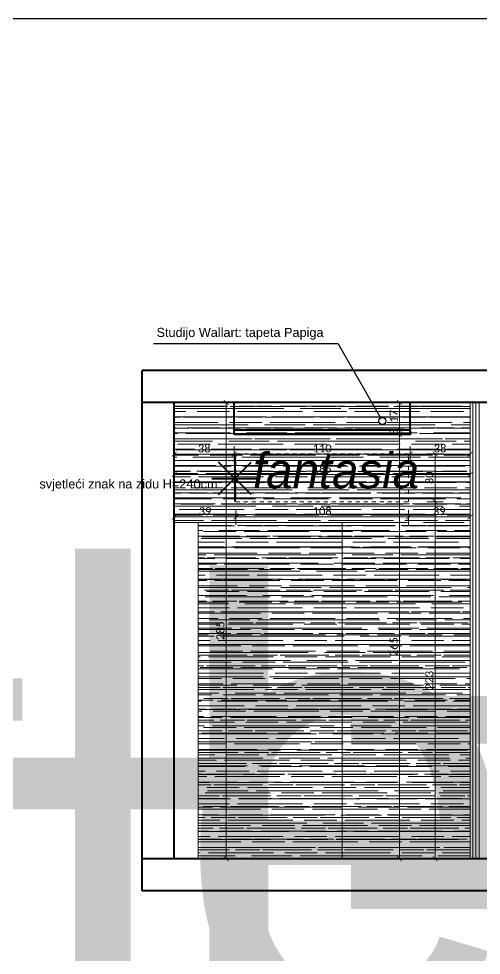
# Model space of a CAD drawing. Header units: centimetres. Extents: x -26724 to 60145, y -23645 to 6771.
# Drawn here: x 8403 to 8692, y 4345 to 4930 of the extents above; entities that cross this region are included whole.
import ezdxf

# ---------------------------------------------------------------- set-up
doc = ezdxf.new("R2010")
doc.units = ezdxf.units.CM
doc.linetypes.add('DALEKOVOD_VN', pattern=[5, 2.5, -2.5])
for name, color, linetype, lineweight in [('2.IZGLED', 7, 'Continuous', 13), ('4.KOTE', 88, 'Continuous', 15), ('zid', 7, 'Continuous', 40)]:
    doc.layers.add(name, color=color, linetype=linetype, lineweight=lineweight)
doc.layers.add('3.IZGLED 2', color=7, linetype='Continuous', lineweight=9, true_color=0x4a4a4a)
for name, color, linetype in [('tekst', 7, 'Continuous'), ('tekst @ 1', 7, 'Continuous'), ('tekst @ 50', 7, 'Continuous')]:
    doc.layers.add(name, color=color, linetype=linetype)
doc.styles.add('Notes', font='arial.ttf', dxfattribs={"height": 3})
doc.styles.get("Standard").update_dxf_attribs({"font": 'calibri.ttf'})
doc.dimstyles.new('ja 1 30 izgledi zidova', dxfattribs={"dimtxt": 5, "dimasz": 3, "dimexe": 5, "dimexo": 5, "dimgap": 1, "dimtad": 1, "dimdec": 0, "dimtxsty": 'Standard', "dimblk": 'ARCHTICK', "dimcen": 2.5, "dimclrd": 256, "dimclrt": 7, "dimadec": 0, "dimazin": 0, "dimtfac": 1, "dimtdec": 0, "dimtix": 1, "dimtmove": 1, "dimatfit": 3, "dimldrblk": 'ARCHTICK', "dimfxl": 5, "dimfxlon": 1, "dimlwd": 0, "dimlwe": 9, "dimarcsym": 0})

# ---------------------------------------------------------------- blocks, each defined once
blk = doc.blocks.new('_ArchTick')
at = {"color": 0, "linetype": 'ByBlock', "const_width": 0.15}
blk.add_lwpolyline([(-0.5, -0.5), (0.5, 0.5)], dxfattribs=at)
blk = doc.blocks.new('*D2195')
at = {"layer": '4.KOTE', "color": 0, "lineweight": 9, "transparency": 16777216}
for p, q in [((8645.83, 4670.25), (8635.83, 4670.25)), ((8645.83, 4405.25), (8635.83, 4405.25))]:
    blk.add_line(p, q, dxfattribs=at)
at = {"layer": '4.KOTE', "lineweight": 0, "transparency": 16777216}
blk.add_line((8640.83, 4670.25), (8640.83, 4405.25), dxfattribs=at)
at = {"layer": 'Defpoints', "color": 0, "transparency": 16777216}
for p in [(8653.29, 4670.25), (8640.83, 4405.25), (8653.29, 4405.25)]:
    blk.add_point(p, dxfattribs=at)
at = {"layer": '4.KOTE', "lineweight": 0, "transparency": 16777216, "xscale": 3, "yscale": 3, "zscale": 3}
for p, rotation in [((8640.83, 4670.25), 90), ((8640.83, 4405.25), 270)]:
    blk.add_blockref('_ArchTick', p, dxfattribs=dict(at, rotation=rotation))
at = {"layer": '4.KOTE', "color": 7, "transparency": 16777216, "insert": (8637.26, 4537.75), "char_height": 5, "attachment_point": 5, "rotation": 90}
blk.add_mtext('265', dxfattribs=at)
blk = doc.blocks.new('*D2196')
at = {"layer": '4.KOTE', "lineweight": 0, "transparency": 16777216}
for p, q in [((8640.83, 4673.25), (8640.83, 4676.25)), ((8640.83, 4670.25), (8640.83, 4673.25)), ((8640.83, 4670.25), (8640.83, 4667.25))]:
    blk.add_line(p, q, dxfattribs=at)
at = {"layer": '4.KOTE', "color": 0, "lineweight": 9, "transparency": 16777216}
for p, q in [((8645.83, 4673.25), (8635.83, 4673.25)), ((8645.83, 4670.25), (8635.83, 4670.25))]:
    blk.add_line(p, q, dxfattribs=at)
at = {"layer": 'Defpoints', "color": 0, "transparency": 16777216}
for p in [(8640.83, 4673.25), (8653.29, 4673.25), (8653.29, 4670.25)]:
    blk.add_point(p, dxfattribs=at)
at = {"layer": '4.KOTE', "lineweight": 0, "transparency": 16777216, "xscale": 3, "yscale": 3, "zscale": 3}
for p, rotation in [((8640.83, 4673.25), 270), ((8640.83, 4670.25), 90)]:
    blk.add_blockref('_ArchTick', p, dxfattribs=dict(at, rotation=rotation))
at = {"layer": '4.KOTE', "color": 7, "transparency": 16777216, "insert": (8637.26, 4671.75), "char_height": 5, "attachment_point": 5, "rotation": 90}
blk.add_mtext('3', dxfattribs=at)
blk = doc.blocks.new('*D2197')
at = {"layer": '4.KOTE', "color": 0, "lineweight": 9, "transparency": 16777216}
for p, q in [((8645.83, 4690.25), (8635.83, 4690.25)), ((8645.83, 4673.25), (8635.83, 4673.25))]:
    blk.add_line(p, q, dxfattribs=at)
at = {"layer": '4.KOTE', "lineweight": 0, "transparency": 16777216}
blk.add_line((8640.83, 4673.25), (8640.83, 4690.25), dxfattribs=at)
at = {"layer": 'Defpoints', "color": 0, "transparency": 16777216}
for p in [(8640.83, 4690.25), (8653.29, 4690.25), (8653.29, 4673.25)]:
    blk.add_point(p, dxfattribs=at)
at = {"layer": '4.KOTE', "lineweight": 0, "transparency": 16777216, "xscale": 3, "yscale": 3, "zscale": 3}
for p, rotation in [((8640.83, 4690.25), 90), ((8640.83, 4673.25), 270)]:
    blk.add_blockref('_ArchTick', p, dxfattribs=dict(at, rotation=rotation))
at = {"layer": '4.KOTE', "color": 7, "transparency": 16777216, "insert": (8637.31, 4681.75), "char_height": 5, "attachment_point": 5, "rotation": 90}
blk.add_mtext('17', dxfattribs=at)
blk = doc.blocks.new('*D2198')
at = {"layer": '4.KOTE', "color": 0, "lineweight": 9, "transparency": 16777216}
for p, q in [((8500.02, 4663.04), (8500.02, 4653.04)), ((8537.52, 4663.04), (8537.52, 4653.04))]:
    blk.add_line(p, q, dxfattribs=at)
at = {"layer": '4.KOTE', "lineweight": 0, "transparency": 16777216}
blk.add_line((8500.02, 4658.04), (8537.52, 4658.04), dxfattribs=at)
at = {"layer": 'Defpoints', "color": 0, "transparency": 16777216}
for p in [(8500.02, 4694.57), (8537.52, 4694.57), (8537.52, 4658.04)]:
    blk.add_point(p, dxfattribs=at)
at = {"layer": '4.KOTE', "lineweight": 0, "transparency": 16777216, "xscale": 3, "yscale": 3, "zscale": 3, "rotation": 180}
blk.add_blockref('_ArchTick', (8500.02, 4658.04), dxfattribs=at)
at = {"layer": '4.KOTE', "lineweight": 0, "transparency": 16777216, "xscale": 3, "yscale": 3, "zscale": 3}
blk.add_blockref('_ArchTick', (8537.52, 4658.04), dxfattribs=at)
at = {"layer": '4.KOTE', "color": 7, "transparency": 16777216, "insert": (8518.77, 4661.6), "char_height": 5, "attachment_point": 5}
blk.add_mtext('38', dxfattribs=at)
blk = doc.blocks.new('*D2249')
at = {"layer": '4.KOTE', "color": 0, "lineweight": 9, "transparency": 16777216}
for p, q in [((8647.52, 4663.04), (8647.52, 4653.04)), ((8685.02, 4653.34), (8685.02, 4653.04))]:
    blk.add_line(p, q, dxfattribs=at)
at = {"layer": '4.KOTE', "lineweight": 0, "transparency": 16777216}
blk.add_line((8685.02, 4658.04), (8647.52, 4658.04), dxfattribs=at)
at = {"layer": 'Defpoints', "color": 0, "transparency": 16777216}
for p in [(8647.52, 4690.25), (8685.02, 4690.25, 1216.69), (8647.52, 4658.04)]:
    blk.add_point(p, dxfattribs=at)
at = {"layer": '4.KOTE', "lineweight": 0, "transparency": 16777216, "xscale": 3, "yscale": 3, "zscale": 3, "rotation": 180}
blk.add_blockref('_ArchTick', (8647.52, 4658.04), dxfattribs=at)
at = {"layer": '4.KOTE', "lineweight": 0, "transparency": 16777216, "xscale": 3, "yscale": 3, "zscale": 3}
blk.add_blockref('_ArchTick', (8685.02, 4658.04), dxfattribs=at)
at = {"layer": '4.KOTE', "color": 7, "transparency": 16777216, "insert": (8666.27, 4661.6), "char_height": 5, "attachment_point": 5}
blk.add_mtext('38', dxfattribs=at)
blk = doc.blocks.new('*D2250')
at = {"layer": '4.KOTE', "color": 0, "lineweight": 9, "transparency": 16777216}
for p, q in [((8537.52, 4663.04), (8537.52, 4653.04)), ((8647.52, 4663.04), (8647.52, 4653.04))]:
    blk.add_line(p, q, dxfattribs=at)
at = {"layer": '4.KOTE', "lineweight": 0, "transparency": 16777216}
blk.add_line((8537.52, 4658.04), (8647.52, 4658.04), dxfattribs=at)
at = {"layer": 'Defpoints', "color": 0, "transparency": 16777216}
for p in [(8537.52, 4670.25), (8647.52, 4670.25), (8647.52, 4658.04)]:
    blk.add_point(p, dxfattribs=at)
at = {"layer": '4.KOTE', "lineweight": 0, "transparency": 16777216, "xscale": 3, "yscale": 3, "zscale": 3, "rotation": 180}
blk.add_blockref('_ArchTick', (8537.52, 4658.04), dxfattribs=at)
at = {"layer": '4.KOTE', "lineweight": 0, "transparency": 16777216, "xscale": 3, "yscale": 3, "zscale": 3}
blk.add_blockref('_ArchTick', (8647.52, 4658.04), dxfattribs=at)
at = {"layer": '4.KOTE', "color": 7, "transparency": 16777216, "insert": (8592.52, 4661.6), "char_height": 5, "attachment_point": 5}
blk.add_mtext('110', dxfattribs=at)
blk = doc.blocks.new('*D2251')
at = {"layer": '4.KOTE', "color": 0, "lineweight": 9, "transparency": 16777216}
for p, q in [((8532.41, 4690.25), (8537.41, 4690.25)), ((8527.41, 4405.25), (8537.41, 4405.25))]:
    blk.add_line(p, q, dxfattribs=at)
at = {"layer": '4.KOTE', "lineweight": 0, "transparency": 16777216}
blk.add_line((8532.41, 4690.25), (8532.41, 4405.25), dxfattribs=at)
at = {"layer": 'Defpoints', "color": 0, "transparency": 16777216}
for p in [(8530.6, 4690.25), (8515.02, 4405.25), (8532.41, 4405.25)]:
    blk.add_point(p, dxfattribs=at)
at = {"layer": '4.KOTE', "lineweight": 0, "transparency": 16777216, "xscale": 3, "yscale": 3, "zscale": 3}
for p, rotation in [((8532.41, 4690.25), 90), ((8532.41, 4405.25), 270)]:
    blk.add_blockref('_ArchTick', p, dxfattribs=dict(at, rotation=rotation))
at = {"layer": '4.KOTE', "color": 7, "transparency": 16777216, "insert": (8528.85, 4547.75), "char_height": 5, "attachment_point": 5, "rotation": 90}
blk.add_mtext('285', dxfattribs=at)
blk = doc.blocks.new('*D2252')
at = {"layer": '4.KOTE', "color": 0, "lineweight": 9, "transparency": 16777216}
for p, q in [((8500.02, 4650.33), (8500.02, 4640.33)), ((8685.02, 4650.33), (8685.02, 4640.33))]:
    blk.add_line(p, q, dxfattribs=at)
at = {"layer": '4.KOTE', "lineweight": 0, "transparency": 16777216}
blk.add_line((8500.02, 4645.33), (8685.02, 4645.33), dxfattribs=at)
at = {"layer": 'Defpoints', "color": 0, "transparency": 16777216}
for p in [(8500.02, 4690.25), (8685.02, 4690.25), (8685.02, 4645.33)]:
    blk.add_point(p, dxfattribs=at)
at = {"layer": '4.KOTE', "lineweight": 0, "transparency": 16777216, "xscale": 3, "yscale": 3, "zscale": 3, "rotation": 180}
blk.add_blockref('_ArchTick', (8500.02, 4645.33), dxfattribs=at)
at = {"layer": '4.KOTE', "lineweight": 0, "transparency": 16777216, "xscale": 3, "yscale": 3, "zscale": 3}
blk.add_blockref('_ArchTick', (8685.02, 4645.33), dxfattribs=at)
at = {"layer": '4.KOTE', "color": 7, "transparency": 16777216, "insert": (8592.52, 4648.9), "char_height": 5, "attachment_point": 5}
blk.add_mtext('185', dxfattribs=at)
blk = doc.blocks.new('*D2282')
at = {"layer": '4.KOTE', "color": 0, "lineweight": 9, "transparency": 16777216}
for p, q in [((8658.12, 4658.21), (8668.12, 4658.21)), ((8658.12, 4628.21), (8668.12, 4628.21))]:
    blk.add_line(p, q, dxfattribs=at)
at = {"layer": '4.KOTE', "lineweight": 0, "transparency": 16777216}
blk.add_line((8663.12, 4628.21), (8663.12, 4658.21), dxfattribs=at)
at = {"layer": 'Defpoints', "color": 0, "transparency": 16777216}
for p in [(8646.52, 4658.21), (8663.12, 4658.21), (8646.52, 4628.21)]:
    blk.add_point(p, dxfattribs=at)
at = {"layer": '4.KOTE', "lineweight": 0, "transparency": 16777216, "xscale": 3, "yscale": 3, "zscale": 3}
for p, rotation in [((8663.12, 4658.21), 90), ((8663.12, 4628.21), 270)]:
    blk.add_blockref('_ArchTick', p, dxfattribs=dict(at, rotation=rotation))
at = {"layer": '4.KOTE', "color": 7, "transparency": 16777216, "insert": (8659.56, 4643.21), "char_height": 5, "attachment_point": 5, "rotation": 90}
blk.add_mtext('30', dxfattribs=at)
blk = doc.blocks.new('*D2283')
at = {"layer": '4.KOTE', "color": 0, "lineweight": 9, "transparency": 16777216}
for p, q in [((8658.12, 4628.21), (8668.12, 4628.21)), ((8663.12, 4405.25), (8668.12, 4405.25))]:
    blk.add_line(p, q, dxfattribs=at)
at = {"layer": '4.KOTE', "lineweight": 0, "transparency": 16777216}
blk.add_line((8663.12, 4628.21), (8663.12, 4405.25), dxfattribs=at)
at = {"layer": 'Defpoints', "color": 0, "transparency": 16777216}
for p in [(8646.52, 4628.21), (8658.5, 4405.25), (8663.12, 4405.25)]:
    blk.add_point(p, dxfattribs=at)
at = {"layer": '4.KOTE', "lineweight": 0, "transparency": 16777216, "xscale": 3, "yscale": 3, "zscale": 3}
for p, rotation in [((8663.12, 4628.21), 90), ((8663.12, 4405.25), 270)]:
    blk.add_blockref('_ArchTick', p, dxfattribs=dict(at, rotation=rotation))
at = {"layer": '4.KOTE', "color": 7, "transparency": 16777216, "insert": (8659.56, 4516.73), "char_height": 5, "attachment_point": 5, "rotation": 90}
blk.add_mtext('223', dxfattribs=at)
blk = doc.blocks.new('*D2284')
at = {"layer": '4.KOTE', "color": 0, "lineweight": 9, "transparency": 16777216}
for p, q in [((8646.52, 4623.21), (8646.52, 4613.77)), ((8685.02, 4613.83), (8685.02, 4613.77))]:
    blk.add_line(p, q, dxfattribs=at)
at = {"layer": '4.KOTE', "lineweight": 0, "transparency": 16777216}
blk.add_line((8685.02, 4618.77), (8646.52, 4618.77), dxfattribs=at)
at = {"layer": 'Defpoints', "color": 0, "transparency": 16777216}
for p in [(8646.52, 4628.21), (8685.02, 4621.9, 1216.69), (8646.52, 4618.77)]:
    blk.add_point(p, dxfattribs=at)
at = {"layer": '4.KOTE', "lineweight": 0, "transparency": 16777216, "xscale": 3, "yscale": 3, "zscale": 3, "rotation": 180}
blk.add_blockref('_ArchTick', (8646.52, 4618.77), dxfattribs=at)
at = {"layer": '4.KOTE', "lineweight": 0, "transparency": 16777216, "xscale": 3, "yscale": 3, "zscale": 3}
blk.add_blockref('_ArchTick', (8685.02, 4618.77), dxfattribs=at)
at = {"layer": '4.KOTE', "color": 7, "transparency": 16777216, "insert": (8665.77, 4622.33), "char_height": 5, "attachment_point": 5}
blk.add_mtext('39', dxfattribs=at)
blk = doc.blocks.new('*D2285')
at = {"layer": '4.KOTE', "color": 0, "lineweight": 9, "transparency": 16777216}
for p, q in [((8538.52, 4623.21), (8538.52, 4613.77)), ((8646.52, 4623.21), (8646.52, 4613.77))]:
    blk.add_line(p, q, dxfattribs=at)
at = {"layer": '4.KOTE', "lineweight": 0, "transparency": 16777216}
blk.add_line((8646.52, 4618.77), (8538.52, 4618.77), dxfattribs=at)
at = {"layer": 'Defpoints', "color": 0, "transparency": 16777216}
for p in [(8538.52, 4628.21), (8646.52, 4628.21), (8538.52, 4618.77)]:
    blk.add_point(p, dxfattribs=at)
at = {"layer": '4.KOTE', "lineweight": 0, "transparency": 16777216, "xscale": 3, "yscale": 3, "zscale": 3, "rotation": 180}
blk.add_blockref('_ArchTick', (8538.52, 4618.77), dxfattribs=at)
at = {"layer": '4.KOTE', "lineweight": 0, "transparency": 16777216, "xscale": 3, "yscale": 3, "zscale": 3}
blk.add_blockref('_ArchTick', (8646.52, 4618.77), dxfattribs=at)
at = {"layer": '4.KOTE', "color": 7, "transparency": 16777216, "insert": (8592.52, 4622.33), "char_height": 5, "attachment_point": 5}
blk.add_mtext('108', dxfattribs=at)
blk = doc.blocks.new('*D2286')
at = {"layer": '4.KOTE', "color": 0, "lineweight": 9, "transparency": 16777216}
for p, q in [((8500.02, 4623.77), (8500.02, 4613.77)), ((8538.52, 4623.21), (8538.52, 4613.77))]:
    blk.add_line(p, q, dxfattribs=at)
at = {"layer": '4.KOTE', "lineweight": 0, "transparency": 16777216}
blk.add_line((8538.52, 4618.77), (8500.02, 4618.77), dxfattribs=at)
at = {"layer": 'Defpoints', "color": 0, "transparency": 16777216}
for p in [(8500.02, 4629.47), (8538.52, 4628.21), (8500.02, 4618.77)]:
    blk.add_point(p, dxfattribs=at)
at = {"layer": '4.KOTE', "lineweight": 0, "transparency": 16777216, "xscale": 3, "yscale": 3, "zscale": 3, "rotation": 180}
blk.add_blockref('_ArchTick', (8500.02, 4618.77), dxfattribs=at)
at = {"layer": '4.KOTE', "lineweight": 0, "transparency": 16777216, "xscale": 3, "yscale": 3, "zscale": 3}
blk.add_blockref('_ArchTick', (8538.52, 4618.77), dxfattribs=at)
at = {"layer": '4.KOTE', "color": 7, "transparency": 16777216, "insert": (8519.27, 4622.33), "char_height": 5, "attachment_point": 5}
blk.add_mtext('39', dxfattribs=at)
blk = doc.blocks.new('*U3253')
at = {"layer": 'tekst @ 50', "color": 240, "ltscale": 0.8, "insert": (10016.26, 4588.48, -1316.69), "char_height": 283.795, "attachment_point": 3, "style": 'Notes'}
blk.add_mtext_dynamic_manual_height_columns('svjetle{\\fArial|b0|i0|c238|p34;ći znak na zidu H=}2{\\fCalibri|b0|i0|c238|p34;1}0cm ', width=6247.4904, gutter_width=625, heights=[0], dxfattribs=at)
blk = doc.blocks.new('GTTTTTT')
at = {"layer": 'zid', "color": 1}
for p, q in [((3959.04, 2060.69), (3959.04, 2036.69)), ((3950.55, 2040.2), (3967.52, 2057.17)), ((3967.52, 2040.2), (3950.55, 2057.17)), ((3947.04, 2048.69), (3971.04, 2048.69))]:
    blk.add_line(p, q, dxfattribs=at)
blk = doc.blocks.new('*U3254')
at = {"layer": 'tekst @ 1', "color": 240, "ltscale": 0.8, "insert": (8415.65, 4642.26, -1316.69), "char_height": 5.6759, "attachment_point": 1, "style": 'Notes'}
blk.add_mtext_dynamic_manual_height_columns('svjetle{\\fArial|b0|i0|c238|p34;ći znak na zidu H=}2{\\fCalibri|b0|i0|c238|p34;40}cm ', width=124.9498, gutter_width=12.5, heights=[0], dxfattribs=at)
blk = doc.blocks.new('*U3255')
at = {"layer": 'tekst @ 50', "color": 240, "ltscale": 0.8, "insert": (7596.18, 4583.79, -1195.02), "char_height": 283.795, "attachment_point": 1, "style": 'Notes'}
blk.add_mtext_dynamic_manual_height_columns('svjetle{\\fArial|b0|i0|c238|p34;ći znak na zidu H=}2{\\fCalibri|b0|i0|c238|p34;1}0cm ', width=6247.4904, gutter_width=625, heights=[0], dxfattribs=at)

msp = doc.modelspace()

# ---------------------------------------------------------------- hatches: boundary and pattern name
at = {"layer": '3.IZGLED 2'}
h = msp.add_hatch(dxfattribs=at)
h.set_pattern_fill('AR-RROOF', color=256, scale=0.2)
h.set_pattern_definition([(0, (1039.008, 820.6236), (11.176, 5.08), [76.2, -10.16, 25.4, -5.08]), (0, (1045.764, 823.1636), (-5.08, 6.7564), [15.24, -1.6764, 30.48, -3.81]), (0, (1041.548, 824.9416), (26.416, 3.4036), [40.64, -7.112, 20.32, -5.08])])
h.paths.add_polyline_path([(8605.02, 4405.25), (8685.02, 4405.25), (8685.02, 4690.25), (8500.02, 4690.25), (8500.02, 4615.25), (8605.02, 4615.25)])
h.paths.add_polyline_path([(8605.02, 4615.25), (8515.02, 4615.25), (8515.02, 4405.25), (8605.02, 4405.25)], flags=17)

# ---------------------------------------------------------------- linework, layer by layer
at = {"layer": '2.IZGLED'}
for p, q in [((8686.71, 4690.25), (8686.71, 4405.25)), ((8688.71, 4690.25), (8688.71, 4405.25)), ((8690.71, 4690.25), (8690.71, 4405.25))]:
    msp.add_line(p, q, dxfattribs=at)
msp.add_lwpolyline([(8515.02, 4405.25), (8515.02, 4615.25), (8605.02, 4615.25), (8605.02, 4405.25)], dxfattribs=at)
at = {"layer": '3.IZGLED 2'}
msp.add_line((8685.02, 4405.25, 1216.69), (8685.02, 4690.25, 1216.69), dxfattribs=at)
at = {"layer": '4.KOTE', "linetype": 'DALEKOVOD_VN'}
msp.add_lwpolyline([(8538.52, 4628.21), (8646.52, 4628.21), (8646.52, 4658.21), (8538.52, 4658.21), (8538.52, 4628.21)], dxfattribs=at)
at = {"layer": 'tekst'}
msp.add_line((8602.5, 4726.85), (8629.01, 4680.61), dxfattribs=at)
at = {"layer": 'tekst', "ltscale": 0.8}
msp.add_lwpolyline([(8602.5, 4726.85), (8487.02, 4726.85)], dxfattribs=at)
at = {"layer": 'tekst', "color": 30}
msp.add_circle((8630.09, 4678.73), 2.16, dxfattribs=at)
at = {"layer": 'zid'}
for p, q in [((8480.02, 4385.25), (8480.02, 4710.25)), ((9340.02, 4710.25), (8480.02, 4710.25)), ((9340.02, 4690.25), (8480.02, 4690.25)), ((8500.02, 4405.25), (8500.02, 4690.25)), ((9340.02, 4405.25), (8480.02, 4405.25)), ((9340.02, 4385.25), (8480.02, 4385.25))]:
    msp.add_line(p, q, dxfattribs=at)
at = {"layer": 'zid', "color": 30}
for p, q in [((8537.52, 4670.25), (8537.52, 4690.25)), ((8647.52, 4670.25), (8647.52, 4690.25))]:
    msp.add_line(p, q, dxfattribs=at)
at = {"layer": 'zid', "lineweight": 25, "ltscale": 12}
msp.add_lwpolyline([(8252.84, 4039.02), (9512.84, 4039.02), (9512.84, 4930.02), (8252.84, 4930.02)], close=True, dxfattribs=at)
at = {"layer": 'zid', "color": 30}
msp.add_lwpolyline([(8537.52, 4670.25), (8537.52, 4673.25), (8647.52, 4673.25), (8647.52, 4670.25), (8537.52, 4670.25)], dxfattribs=at)

# ---------------------------------------------------------------- block references
at = {"xscale": 1.2, "yscale": 1.2, "zscale": 1.2}
msp.add_blockref('GTTTTTT', (3786.98, 2184.48), dxfattribs=at)
at = {"layer": 'tekst', "color": 3, "lineweight": 50}
for name in ['*U3254', '*U3253', '*U3255']:
    msp.add_blockref(name, (0, 0), dxfattribs=at)

# ---------------------------------------------------------------- texts
at = {"color": 7, "true_color": 0xffffff, "insert": (8549.19, 4658.8, -37.44), "char_height": 22.1838, "attachment_point": 1}
msp.add_mtext_dynamic_manual_height_columns('{\\fBell MT|b0|i1|c0|p18;fantasia}', width=505.2206, gutter_width=12.5, heights=[0], dxfattribs=at)
at = {"layer": 'tekst @ 50', "ltscale": 0.8, "insert": (8488.91, 4736.91), "char_height": 5.6759, "attachment_point": 1, "style": 'Notes'}
msp.add_mtext_dynamic_manual_height_columns('Studijo Wallart: {\\fArial|b0|i0|c238|p34;tapeta} Papiga', width=290.6445, gutter_width=750, heights=[0], dxfattribs=at)

# ---------------------------------------------------------------- dimensions: what is measured, and where the dimension line sits
at = {"layer": '4.KOTE'}
for base, p1, p2, picture, middle in [((8537.5154877, 4658.0370078), (8500.0154876, 4694.5707051), (8537.5154877, 4694.5707051), '*D2198', (8518.7654876, 4661.5985462)), ((8685.02, 4645.33), (8500.02, 4690.25), (8685.02, 4690.25), '*D2252', (8592.52, 4648.9)), ((8647.51548766, 4658.03700776), (8685.01548773, 4690.24917704, 1216.69185908), (8647.51548766, 4690.24917704), '*D2249', (8666.2654877, 4661.59854622)), ((8647.52, 4658.04), (8537.52, 4670.25), (8647.52, 4670.25), '*D2250', (8592.52, 4661.6)), ((8500.0154876, 4618.7665453), (8538.5154877, 4628.2113463), (8500.0154876, 4629.4681879), '*D2286', (8519.2654876, 4622.3280837)), ((8538.52, 4618.77), (8646.52, 4628.21), (8538.52, 4628.21), '*D2285', (8592.52, 4622.33)), ((8646.51548766, 4618.76654528), (8685.01548773, 4621.89684233, 1216.69185908), (8646.51548766, 4628.21134632), '*D2284', (8665.7654877, 4622.32808374))]:
    dim = msp.add_linear_dim(base=base, p1=p1, p2=p2, dimstyle='ja 1 30 izgledi zidova', dxfattribs=at)
    dim.commit()
    dim.dimension.update_dxf_attribs({"geometry": picture, "text_midpoint": middle})
for base, p1, p2, picture, middle in [((8532.41, 4405.25), (8530.6, 4690.25), (8515.02, 4405.25), '*D2251', (8528.85, 4547.75)), ((8640.83, 4690.25), (8653.29, 4673.25), (8653.29, 4690.25), '*D2197', (8637.31, 4681.75)), ((8640.83, 4673.25), (8653.29, 4670.25), (8653.29, 4673.25), '*D2196', (8637.26, 4671.75)), ((8640.83, 4405.25), (8653.29, 4670.25), (8653.29, 4405.25), '*D2195', (8637.26, 4537.75)), ((8663.12, 4658.21), (8646.52, 4628.21), (8646.52, 4658.21), '*D2282', (8659.56, 4643.21)), ((8663.12, 4405.25), (8646.52, 4628.21), (8658.5, 4405.25), '*D2283', (8659.56, 4516.73))]:
    dim = msp.add_linear_dim(base=base, p1=p1, p2=p2, angle=90, dimstyle='ja 1 30 izgledi zidova', dxfattribs=at)
    dim.commit()
    dim.dimension.update_dxf_attribs({"geometry": picture, "text_midpoint": middle})

doc.saveas('drawing.dxf')
